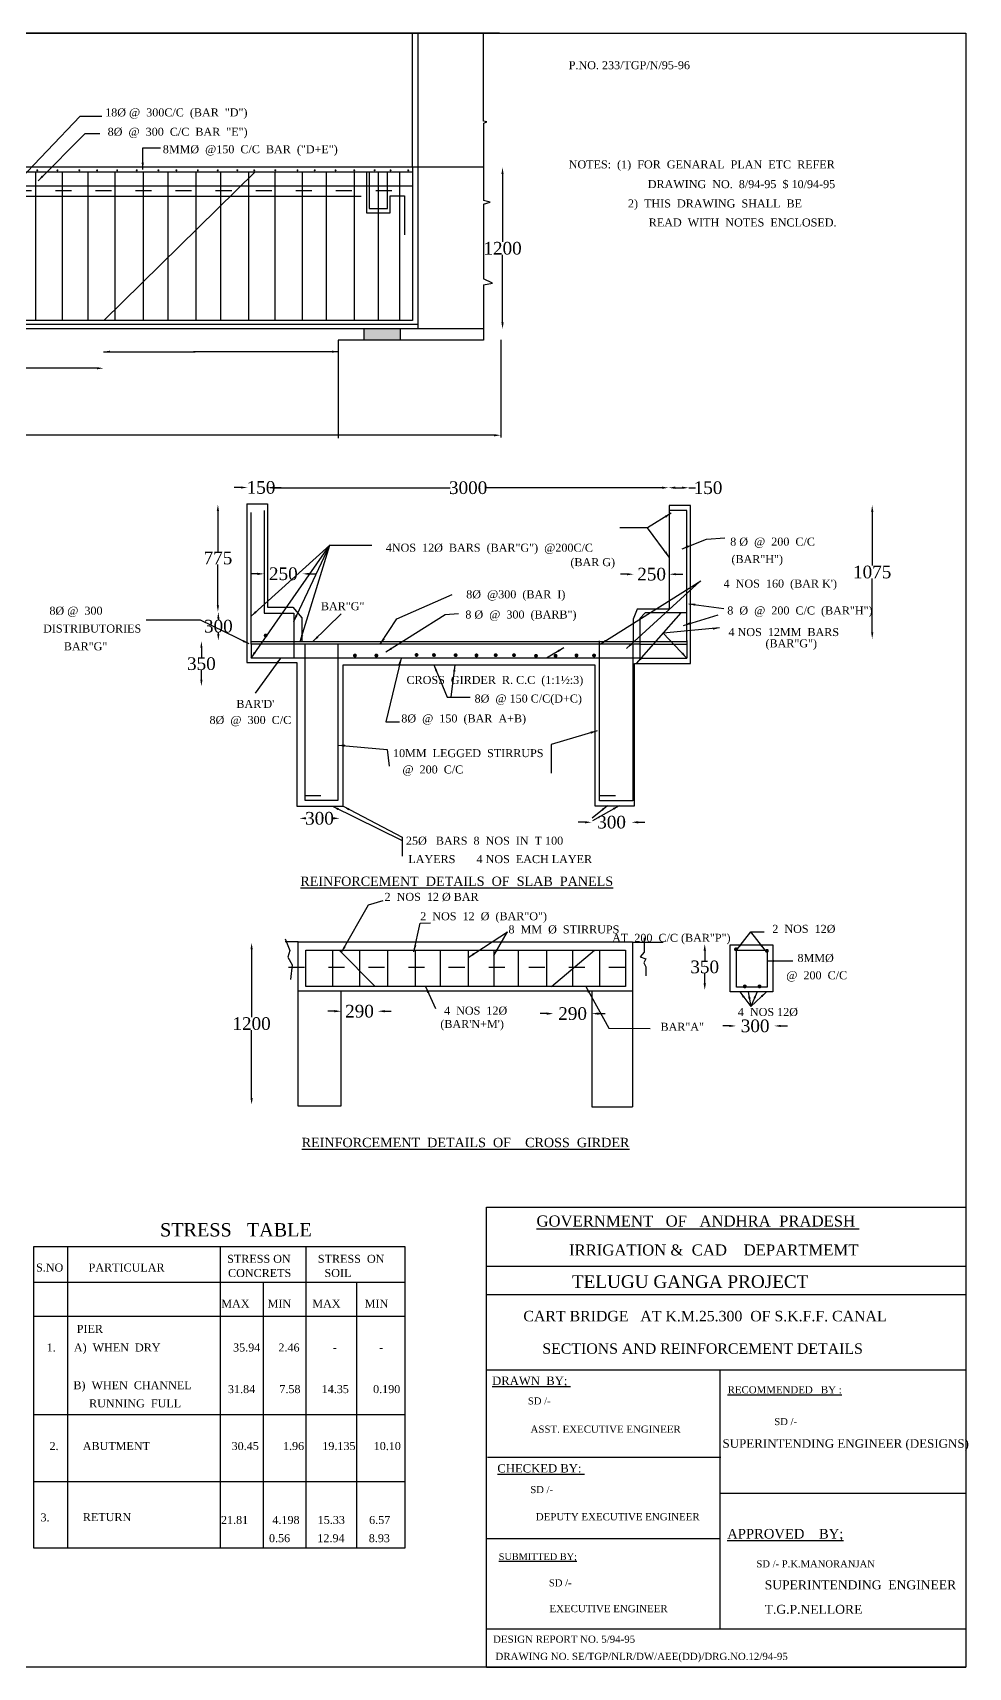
# Model space of a CAD drawing. Header units: millimetres. Extents: x 1461 to 19700, y 213 to 12466.
# Drawn here: x 12689 to 19700, y 213 to 12466 of the extents above; entities that cross this region are included whole.
import ezdxf

# ---------------------------------------------------------------- set-up
doc = ezdxf.new("R2010")
doc.units = ezdxf.units.MM
doc.header["$MEASUREMENT"] = 0
doc.header["$PDMODE"] = 66
doc.header["$PDSIZE"] = 170
doc.linetypes.add('ACAD_ISO03W100', pattern=[30, 12, -18])
for name, color, linetype in [('DIM', 5, 'Continuous'), ('DOT LINE', 3, 'ACAD_ISO03W100'), ('DWG. LINE', 1, 'Continuous'), ('HATCH', 2, 'Continuous'), ('RAILING', 4, 'Continuous'), ('TEXT', 7, 'Continuous')]:
    doc.layers.add(name, color=color, linetype=linetype)
doc.layers.add('TITLE', color=7, linetype='Continuous', lineweight=30)
doc.styles.get("Standard").update_dxf_attribs({"font": 'TIMES.TTF', "height": 95})
doc.dimstyles.get("Standard").update_dxf_attribs({"dimtxt": 95, "dimasz": 50, "dimexe": 0.18, "dimexo": 0.0625, "dimgap": 0.09, "dimtad": 0, "dimtih": 1, "dimtoh": 1, "dimdec": 1, "dimzin": 0, "dimdsep": 46, "dimtxsty": 'Standard', "dimcen": 0.09, "dimse1": 1, "dimse2": 1, "dimclrd": 5, "dimclre": 5, "dimclrt": 4, "dimadec": 0, "dimazin": 0, "dimtfac": 1, "dimtdec": 1, "dimtofl": 0, "dimtmove": 0, "dimatfit": 3, "dimfxl": 1, "dimtolj": 1, "dimtzin": 0, "dimarcsym": 0})

# ---------------------------------------------------------------- blocks, each defined once
blk = doc.blocks.new('*D6')
at = {"layer": 'Defpoints', "color": 0}
for p in [(4981, 9951), (13220, 9951), (13220, 9951)]:
    blk.add_point(p, dxfattribs=at)
at = {"layer": 'DIM', "color": 5, "lineweight": -2}
for p, q in [((5031, 9951), (8244, 9951)), ((13170, 9951), (8507, 9951))]:
    blk.add_line(p, q, dxfattribs=at)
at = {"layer": 'DIM', "color": 5}
for points in [[(5031, 9959), (5031, 9943), (4981, 9951)], [(13170, 9959), (13170, 9943), (13220, 9951)]]:
    blk.add_solid(points, dxfattribs=at)
at = {"layer": 'DIM', "color": 4, "insert": (8375, 9951), "char_height": 95, "attachment_point": 5}
blk.add_mtext('\\A1;8235', dxfattribs=at)
blk = doc.blocks.new('*D7')
at = {"layer": 'Defpoints', "color": 0}
for p in [(16210, 11456), (16218, 11456), (16218, 10245)]:
    blk.add_point(p, dxfattribs=at)
at = {"layer": 'DIM', "color": 5, "lineweight": -2}
for p, q in [((16210, 11406), (16210, 10899)), ((16210, 10295), (16210, 10802))]:
    blk.add_line(p, q, dxfattribs=at)
at = {"layer": 'DIM', "color": 5}
for points in [[(16201, 11406), (16218, 11406), (16210, 11456)], [(16201, 10295), (16218, 10295), (16210, 10245)]]:
    blk.add_solid(points, dxfattribs=at)
at = {"layer": 'DIM', "color": 4, "insert": (16210, 10850), "char_height": 95, "attachment_point": 5}
blk.add_mtext('\\A1;1200', dxfattribs=at)
blk = doc.blocks.new('*D8')
at = {"layer": 'Defpoints', "color": 0}
for p in [(1815, 9447), (16196, 9449), (16196, 9447)]:
    blk.add_point(p, dxfattribs=at)
at = {"layer": 'DIM', "color": 5, "lineweight": -2}
for p, q in [((1865, 9449), (10912, 9449)), ((16146, 9449), (11238, 9449))]:
    blk.add_line(p, q, dxfattribs=at)
at = {"layer": 'DIM', "color": 5}
for points in [[(1865, 9457), (1865, 9440), (1815, 9449)], [(16146, 9457), (16146, 9440), (16196, 9449)]]:
    blk.add_solid(points, dxfattribs=at)
at = {"layer": 'DIM', "color": 4, "insert": (11075, 9449), "char_height": 95, "attachment_point": 5}
blk.add_mtext('\\A1;11775', dxfattribs=at)
blk = doc.blocks.new('*D68')
at = {"layer": 'Defpoints', "color": 0}
for p in [(14320, 5644), (14320, 4432), (14329, 4432)]:
    blk.add_point(p, dxfattribs=at)
at = {"layer": 'DIM', "color": 5, "lineweight": -2}
for p, q in [((14329, 5594), (14329, 5087)), ((14329, 4482), (14329, 4990))]:
    blk.add_line(p, q, dxfattribs=at)
at = {"layer": 'DIM', "color": 5}
for points in [[(14321, 5594), (14338, 5594), (14329, 5644)], [(14321, 4482), (14338, 4482), (14329, 4432)]]:
    blk.add_solid(points, dxfattribs=at)
at = {"layer": 'DIM', "color": 4, "insert": (14329, 5038), "char_height": 95, "attachment_point": 5}
blk.add_mtext('\\A1;1200', dxfattribs=at)
blk = doc.blocks.new('*D69')
at = {"layer": 'Defpoints', "color": 0}
for p in [(15000, 5137), (15276, 5137), (15276, 5131)]:
    blk.add_point(p, dxfattribs=at)
at = {"layer": 'DIM', "color": 5, "lineweight": -2}
for p, q in [((14950, 5131), (14900, 5131)), ((15326, 5131), (15376, 5131))]:
    blk.add_line(p, q, dxfattribs=at)
at = {"layer": 'DIM', "color": 5}
for points in [[(14950, 5140), (14950, 5123), (15000, 5131)], [(15326, 5140), (15326, 5123), (15276, 5131)]]:
    blk.add_solid(points, dxfattribs=at)
at = {"layer": 'DIM', "color": 4, "insert": (15138, 5131), "char_height": 95, "attachment_point": 5}
blk.add_mtext('\\A1;290', dxfattribs=at)
blk = doc.blocks.new('*D70')
at = {"layer": 'Defpoints', "color": 0}
for p in [(16591, 5113), (16879, 5113), (16879, 5113)]:
    blk.add_point(p, dxfattribs=at)
at = {"layer": 'DIM', "color": 5, "lineweight": -2}
for p, q in [((16541, 5113), (16491, 5113)), ((16929, 5113), (16979, 5113))]:
    blk.add_line(p, q, dxfattribs=at)
at = {"layer": 'DIM', "color": 5}
for points in [[(16541, 5122), (16541, 5105), (16591, 5113)], [(16929, 5122), (16929, 5105), (16879, 5113)]]:
    blk.add_solid(points, dxfattribs=at)
at = {"layer": 'DIM', "color": 4, "insert": (16735, 5113), "char_height": 95, "attachment_point": 5}
blk.add_mtext('\\A1;290', dxfattribs=at)
blk = doc.blocks.new('*D71')
at = {"layer": 'Defpoints', "color": 0}
for p in [(17725, 5636), (17725, 5290), (17725, 5290)]:
    blk.add_point(p, dxfattribs=at)
at = {"layer": 'DIM', "color": 5, "lineweight": -2}
for p, q in [((17725, 5586), (17725, 5511)), ((17725, 5340), (17725, 5415))]:
    blk.add_line(p, q, dxfattribs=at)
at = {"layer": 'DIM', "color": 5}
for points in [[(17717, 5586), (17734, 5586), (17725, 5636)], [(17717, 5340), (17734, 5340), (17725, 5290)]]:
    blk.add_solid(points, dxfattribs=at)
at = {"layer": 'DIM', "color": 4, "insert": (17725, 5463), "char_height": 95, "attachment_point": 5}
blk.add_mtext('\\A1;350', dxfattribs=at)
blk = doc.blocks.new('*D72')
at = {"layer": 'Defpoints', "color": 0}
for p in [(17960, 5019), (18245, 5021), (18245, 5019)]:
    blk.add_point(p, dxfattribs=at)
at = {"layer": 'DIM', "color": 5, "lineweight": -2}
for p, q in [((17910, 5021), (17860, 5021)), ((18295, 5021), (18345, 5021))]:
    blk.add_line(p, q, dxfattribs=at)
at = {"layer": 'DIM', "color": 5}
for points in [[(17910, 5029), (17910, 5013), (17960, 5021)], [(18295, 5029), (18295, 5013), (18245, 5021)]]:
    blk.add_solid(points, dxfattribs=at)
at = {"layer": 'DIM', "color": 4, "insert": (18103, 5021), "char_height": 95, "attachment_point": 5}
blk.add_mtext('\\A1;300', dxfattribs=at)
blk = doc.blocks.new('*D73')
at = {"layer": 'Defpoints', "color": 0}
for p in [(16877, 6542), (17177, 6548), (17177, 6542)]:
    blk.add_point(p, dxfattribs=at)
at = {"layer": 'DIM', "color": 5, "lineweight": -2}
for p, q in [((16827, 6548), (16777, 6548)), ((17227, 6548), (17277, 6548))]:
    blk.add_line(p, q, dxfattribs=at)
at = {"layer": 'DIM', "color": 5}
for points in [[(16827, 6556), (16827, 6539), (16877, 6548)], [(17227, 6556), (17227, 6539), (17177, 6548)]]:
    blk.add_solid(points, dxfattribs=at)
at = {"layer": 'DIM', "color": 4, "insert": (17027, 6548), "char_height": 95, "attachment_point": 5}
blk.add_mtext('\\A1;300', dxfattribs=at)
blk = doc.blocks.new('*D74')
at = {"layer": 'Defpoints', "color": 0}
for p in [(14687, 6577), (14989, 6577), (14989, 6577)]:
    blk.add_point(p, dxfattribs=at)
at = {"layer": 'DIM', "color": 5, "lineweight": -2}
for p, q in [((14737, 6577), (14738, 6577)), ((14939, 6577), (14938, 6577))]:
    blk.add_line(p, q, dxfattribs=at)
at = {"layer": 'DIM', "color": 5}
for points in [[(14737, 6586), (14737, 6569), (14687, 6577)], [(14939, 6586), (14939, 6569), (14989, 6577)]]:
    blk.add_solid(points, dxfattribs=at)
at = {"layer": 'DIM', "color": 4, "insert": (14838, 6577), "char_height": 95, "attachment_point": 5}
blk.add_mtext('\\A1;300', dxfattribs=at)
blk = doc.blocks.new('*D75')
at = {"layer": 'Defpoints', "color": 0}
for p in [(13950, 7906), (13950, 7566), (13953, 7566)]:
    blk.add_point(p, dxfattribs=at)
at = {"layer": 'DIM', "color": 5, "lineweight": -2}
for p, q in [((13953, 7856), (13953, 7785)), ((13953, 7616), (13953, 7688))]:
    blk.add_line(p, q, dxfattribs=at)
at = {"layer": 'DIM', "color": 5}
for points in [[(13945, 7856), (13961, 7856), (13953, 7906)], [(13945, 7616), (13961, 7616), (13953, 7566)]]:
    blk.add_solid(points, dxfattribs=at)
at = {"layer": 'DIM', "color": 4, "insert": (13953, 7736), "char_height": 95, "attachment_point": 5}
blk.add_mtext('\\A1;350', dxfattribs=at)
blk = doc.blocks.new('*D76')
at = {"layer": 'Defpoints', "color": 0}
for p in [(14079, 8930), (14077, 8125), (14079, 8125)]:
    blk.add_point(p, dxfattribs=at)
at = {"layer": 'DIM', "color": 5, "lineweight": -2}
for p, q in [((14077, 8880), (14077, 8576)), ((14077, 8175), (14077, 8479))]:
    blk.add_line(p, q, dxfattribs=at)
at = {"layer": 'DIM', "color": 5}
for points in [[(14068, 8880), (14085, 8880), (14077, 8930)], [(14068, 8175), (14085, 8175), (14077, 8125)]]:
    blk.add_solid(points, dxfattribs=at)
at = {"layer": 'DIM', "color": 4, "insert": (14077, 8528), "char_height": 95, "attachment_point": 5}
blk.add_mtext('\\A1;775', dxfattribs=at)
blk = doc.blocks.new('*D77')
at = {"layer": 'Defpoints', "color": 0}
for p in [(14077, 8125), (14077, 7908), (14080, 7908)]:
    blk.add_point(p, dxfattribs=at)
at = {"layer": 'DIM', "color": 5, "lineweight": -2}
for p, q in [((14080, 8075), (14080, 8065)), ((14080, 7958), (14080, 7968))]:
    blk.add_line(p, q, dxfattribs=at)
at = {"layer": 'DIM', "color": 5}
for points in [[(14072, 8075), (14088, 8075), (14080, 8125)], [(14072, 7958), (14088, 7958), (14080, 7908)]]:
    blk.add_solid(points, dxfattribs=at)
at = {"layer": 'DIM', "color": 4, "insert": (14080, 8017), "char_height": 95, "attachment_point": 5}
blk.add_mtext('\\A1;300', dxfattribs=at)
blk = doc.blocks.new('*D78')
at = {"layer": 'Defpoints', "color": 0}
for p in [(14423, 8417), (14712, 8417), (14712, 8410)]:
    blk.add_point(p, dxfattribs=at)
at = {"layer": 'DIM', "color": 5, "lineweight": -2}
for p, q in [((14373, 8410), (14323, 8410)), ((14762, 8410), (14812, 8410))]:
    blk.add_line(p, q, dxfattribs=at)
at = {"layer": 'DIM', "color": 5}
for points in [[(14373, 8418), (14373, 8401), (14423, 8410)], [(14762, 8418), (14762, 8401), (14712, 8410)]]:
    blk.add_solid(points, dxfattribs=at)
at = {"layer": 'DIM', "color": 4, "insert": (14567, 8410), "char_height": 95, "attachment_point": 5}
blk.add_mtext('\\A1;250', dxfattribs=at)
blk = doc.blocks.new('*D79')
at = {"layer": 'Defpoints', "color": 0}
for p in [(17193, 8407), (17460, 8407), (17460, 8407)]:
    blk.add_point(p, dxfattribs=at)
at = {"layer": 'DIM', "color": 5, "lineweight": -2}
for p, q in [((17143, 8407), (17093, 8407)), ((17510, 8407), (17560, 8407))]:
    blk.add_line(p, q, dxfattribs=at)
at = {"layer": 'DIM', "color": 5}
for points in [[(17143, 8415), (17143, 8399), (17193, 8407)], [(17510, 8415), (17510, 8399), (17460, 8407)]]:
    blk.add_solid(points, dxfattribs=at)
at = {"layer": 'DIM', "color": 4, "insert": (17327, 8407), "char_height": 95, "attachment_point": 5}
blk.add_mtext('\\A1;250', dxfattribs=at)
blk = doc.blocks.new('*D80')
at = {"layer": 'Defpoints', "color": 0}
for p in [(14299, 9061), (14450, 9061), (14450, 9057)]:
    blk.add_point(p, dxfattribs=at)
at = {"layer": 'DIM', "color": 5, "lineweight": -2}
for p, q in [((14249, 9057), (14199, 9057)), ((14500, 9057), (14550, 9057))]:
    blk.add_line(p, q, dxfattribs=at)
at = {"layer": 'DIM', "color": 5}
for points in [[(14249, 9065), (14249, 9049), (14299, 9057)], [(14500, 9065), (14500, 9049), (14450, 9057)]]:
    blk.add_solid(points, dxfattribs=at)
at = {"layer": 'DIM', "color": 4, "insert": (14400, 9057), "char_height": 95, "attachment_point": 5}
blk.add_mtext('\\A1;150', dxfattribs=at)
blk = doc.blocks.new('*D81')
at = {"layer": 'Defpoints', "color": 0}
for p in [(14450, 9057), (17454, 9057), (17454, 9055)]:
    blk.add_point(p, dxfattribs=at)
at = {"layer": 'DIM', "color": 5, "lineweight": -2}
for p, q in [((14500, 9055), (15817, 9055)), ((17404, 9055), (16087, 9055))]:
    blk.add_line(p, q, dxfattribs=at)
at = {"layer": 'DIM', "color": 5}
for points in [[(14500, 9064), (14500, 9047), (14450, 9055)], [(17404, 9064), (17404, 9047), (17454, 9055)]]:
    blk.add_solid(points, dxfattribs=at)
at = {"layer": 'DIM', "color": 4, "insert": (15952, 9055), "char_height": 95, "attachment_point": 5}
blk.add_mtext('\\A1;3000', dxfattribs=at)
blk = doc.blocks.new('*D82')
at = {"layer": 'Defpoints', "color": 0}
for p in [(17454, 9055), (17605, 9055), (17605, 9055)]:
    blk.add_point(p, dxfattribs=at)
at = {"layer": 'DIM', "color": 5, "lineweight": -2}
for p, q in [((17504, 9055), (17555, 9055)), ((17605, 9055), (17655, 9055))]:
    blk.add_line(p, q, dxfattribs=at)
at = {"layer": 'DIM', "color": 5}
for points in [[(17504, 9064), (17504, 9047), (17454, 9055)], [(17555, 9064), (17555, 9047), (17605, 9055)]]:
    blk.add_solid(points, dxfattribs=at)
at = {"layer": 'DIM', "color": 4, "insert": (17750, 9055), "char_height": 95, "attachment_point": 5}
blk.add_mtext('\\A1;150', dxfattribs=at)
blk = doc.blocks.new('*D83')
at = {"layer": 'Defpoints', "color": 0}
for p in [(18979, 8924), (18979, 7922), (18980, 7922)]:
    blk.add_point(p, dxfattribs=at)
at = {"layer": 'DIM', "color": 5, "lineweight": -2}
for p, q in [((18980, 8874), (18980, 8472)), ((18980, 7972), (18980, 8375))]:
    blk.add_line(p, q, dxfattribs=at)
at = {"layer": 'DIM', "color": 5}
for points in [[(18972, 8874), (18989, 8874), (18980, 8924)], [(18972, 7972), (18989, 7972), (18980, 7922)]]:
    blk.add_solid(points, dxfattribs=at)
at = {"layer": 'DIM', "color": 4, "insert": (18980, 8423), "char_height": 95, "attachment_point": 5}
blk.add_mtext('\\A1;1075', dxfattribs=at)

msp = doc.modelspace()

# ---------------------------------------------------------------- hatches: boundary and pattern name
at = {"layer": 'HATCH'}
msp.add_hatch(color=256, dxfattribs=at).paths.add_polyline_path([(15441.68, 10248.91), (15170.35, 10248.91), (15170.35, 10161.18), (15441.68, 10161.18)])

# ---------------------------------------------------------------- linework, layer by layer
at = {"layer": 'DOT LINE', "ltscale": 10}
for p, q in [((14729.31, 6749.04), (14978.25, 6749.04)), ((16936.03, 6748.47), (17185.17, 6748.47))]:
    msp.add_line(p, q, dxfattribs=at)
for points in [[(2659.93, 11282.99), (15534.12, 11282.99)], [(14606.06, 5462.54), (17284.87, 5462.54)]]:
    msp.add_lwpolyline(points, dxfattribs=at)
at = {"layer": 'DWG. LINE'}
for points in [[(16187.26, 12464.01), (1502.23, 12464.01)], [(15534.1, 11461.09), (15534.1, 12464.3)], [(15575.98, 12466.32), (15575.98, 10248.4)], [(16068.88, 11461.01), (16068.88, 11787.07), (16091, 11798.76), (16066.27, 11803.62), (16066.27, 12463.41)], [(2587.58, 10249.21), (2587.58, 11461.03), (15534.08, 11461.03), (15534.08, 10309.01), (2624.21, 10309.01), (2624.21, 11461.03)], [(2659.67, 11422.91), (15534.4, 11422.91)], [(12708.8, 11422.89), (12708.8, 10309.06)], [(12909.66, 11422.89), (12909.66, 10309.06)], [(13101.39, 11422.89), (13101.39, 10309.06)], [(13222.81, 10308.49), (14355.92, 11423.67)], [(13304.61, 11422.89), (13304.61, 10309.06)], [(13515.38, 11422.89), (13515.38, 10309.06)], [(13702.67, 11422.89), (13702.67, 10309.06)], [(13910.3, 11422.89), (13910.3, 10309.06)], [(14095, 11422.89), (14095, 10309.06)], [(14304.96, 11422.89), (14304.96, 10309.06)], [(14502.12, 11422.89), (14502.12, 10309.06)], [(14708.81, 11422.89), (14708.81, 10309.06)], [(14887.85, 11422.89), (14887.85, 10309.06)], [(15099, 11422.89), (15099, 10309.06)], [(15189.24, 11422.63), (15189.24, 11114.84), (15367.99, 11114.84), (15367.99, 11243.31), (15476.09, 11243.31), (15476.09, 10950.4)], [(15211.54, 11422.87), (15211.54, 11148.16), (15348.07, 11148.16), (15348.07, 11422.89)], [(15278.04, 11422.89), (15278.04, 10309.06)], [(15437.87, 11422.89), (15437.87, 10309.06)], [(15532.91, 11460.97), (16067.94, 11460.97), (16067.94, 11208.73)], [(2659.82, 11318.78), (15532.96, 11318.78)], [(12068.28, 11283), (12068.28, 11115.29), (12252.67, 11115.29), (12252.67, 11242.05), (15150.91, 11242.05)], [(16067.94, 11181.72), (16116.96, 11196.07), (16067.64, 11208.8)], [(16067.94, 11181.72), (16067.94, 10620.22)], [(16067.94, 10576.36), (16067.94, 10161.18), (14978.15, 10161.18), (14978.15, 9426.62)], [(16067.86, 10576.34), (16135.67, 10589.64), (16066.61, 10620.81)], [(1461.35, 10248.96), (16062.35, 10248.9)], [(2622.77, 10281.6), (15576.29, 10281.6)], [(16197.49, 10165.25), (16197.49, 9431.65)], [(14292.5, 8933.57), (14292.5, 7744.52), (14669, 7744.52), (14669, 6667.78), (15014.55, 6667.78), (15014.55, 7727.45), (16901.19, 7727.45), (16901.19, 6672.12), (17197.71, 6672.12), (17197.71, 7738.53), (17618.32, 7738.53), (17618.32, 8921.97), (17459.61, 8921.97), (17459.61, 8146.32), (17218.67, 8146.32), (17188.84, 8070.84), (17188.84, 7902.24)], [(14292.51, 8933.42), (14449.33, 8933.42), (14449.33, 8161.23), (14639.25, 8161.23), (14706.74, 8080.8), (14706.74, 7901.86)], [(14324.78, 7881.83), (14324.78, 8870.87)], [(14423.24, 8884.34), (14423.24, 8114.84), (14644.49, 8114.84), (14644.49, 7778.29)], [(17591.56, 7909.47), (17591.73, 7909.47), (17591.73, 8885.29), (17460.32, 8885.29)], [(17590.62, 8116.71), (17278.88, 8116.71), (17238.14, 8074.95), (17238.14, 7778.7), (17591.56, 7778.7)], [(17238.05, 7881.91), (14324.76, 7881.91), (14324.76, 7778.84)], [(14325.05, 7902.24), (17591.56, 7902.24)], [(14729.31, 7882.76), (14729.31, 6713.05), (14978.25, 6713.05), (14978.25, 7881.85)], [(17185.17, 7881.56), (17185.17, 6708.72), (16936.03, 6708.72), (16936.03, 7908.42)], [(17237.95, 7881.91), (17591.56, 7881.91)], [(17591.56, 7910.27), (17591.56, 7778.7)], [(17238.17, 7778.84), (14324.76, 7778.84)], [(14677.23, 5651.09), (14580.21, 5651.09)], [(14581.7, 5673.06), (14616.94, 5585.56), (14601.34, 5536.78), (14634.07, 5480.24), (14621.96, 5367.92)], [(17184.85, 5649.45), (17412.94, 5649.45)], [(17270.79, 5680.49), (17270.79, 5574.89), (17241.62, 5538.48), (17284.22, 5523.89), (17268.05, 5492.97), (17283.3, 5463.13), (17283.3, 5396.37)], [(14936.59, 5588.69), (14936.59, 5316.72)], [(15256.22, 5316.51), (14985.26, 5589.23)], [(15137.62, 5588.69), (15137.62, 5316.72)], [(15347.23, 5588.69), (15347.23, 5316.72)], [(15554.14, 5588.69), (15554.14, 5316.72)], [(15743.35, 5588.69), (15743.35, 5316.72)], [(15951.97, 5588.69), (15951.97, 5316.72)], [(16144.3, 5588.69), (16144.3, 5316.72)], [(16326.92, 5588.69), (16326.92, 5316.72)], [(16539.33, 5588.69), (16539.33, 5316.72)], [(16576.28, 5316.3), (16897.89, 5588.62)], [(16734.85, 5588.69), (16734.85, 5316.72)], [(16936.65, 5588.69), (16936.65, 5316.72)], [(14676.91, 5280.82), (14676.91, 4421.55), (14999.58, 4421.55), (14999.58, 5280.76)], [(16878.91, 5280.76), (16878.91, 4414.65), (17184.71, 4414.65)], [(17184.71, 5280.77), (17184.71, 4414.65)]]:
    msp.add_lwpolyline(points, dxfattribs=at)
for points in [[(14676.98, 5650.6), (17184.64, 5650.6), (17184.64, 5280.76), (14676.98, 5280.76)], [(14735.2, 5588.86), (17131.08, 5588.86), (17131.08, 5316.39), (14735.2, 5316.39)], [(17916.86, 5629.45), (18236.17, 5629.45), (18236.17, 5276.29), (17916.86, 5276.29)], [(17962.47, 5588.76), (18193.81, 5588.76), (18193.81, 5310.47), (17962.47, 5310.47)]]:
    msp.add_lwpolyline(points, close=True, dxfattribs=at)
at = {"layer": 'HATCH'}
for points, const_width in [([(12719.16, 11434.8, 1), (12727.02, 11434.8, 1)], 6.85), ([(12870.23, 11434.8, 1), (12878.08, 11434.8, 1)], 6.85), ([(13034.3, 11434.8, 1), (13042.16, 11434.8, 1)], 6.85), ([(13167.54, 11434.8, 1), (13175.39, 11434.8, 1)], 6.85), ([(13317.83, 11434.8, 1), (13325.69, 11434.8, 1)], 6.85), ([(13464.29, 11434.8, 1), (13472.15, 11434.8, 1)], 6.85), ([(13626.56, 11434.8, 1), (13634.42, 11434.8, 1)], 6.85), ([(13761.52, 11434.8, 1), (13769.37, 11434.8, 1)], 6.85), ([(13922.51, 11434.8, 1), (13930.36, 11434.8, 1)], 6.85), ([(14071.92, 11434.8, 1), (14079.78, 11434.8, 1)], 6.85), ([(14218.39, 11434.8, 1), (14226.25, 11434.8, 1)], 6.85), ([(14345.32, 11434.8, 1), (14353.17, 11434.8, 1)], 6.85), ([(14503.05, 11434.8, 1), (14510.9, 11434.8, 1)], 6.85), ([(14669.34, 11434.8, 1), (14677.19, 11434.8, 1)], 6.85), ([(14798.17, 11434.8, 1), (14806.03, 11434.8, 1)], 6.85), ([(14954.82, 11434.8, 1), (14962.68, 11434.8, 1)], 6.85), ([(15094.86, 11434.8, 1), (15102.72, 11434.8, 1)], 6.85), ([(15247.49, 11434.8, 1), (15255.35, 11434.8, 1)], 6.85), ([(15366.74, 11434.8, 1), (15374.59, 11434.8, 1)], 6.85), ([(15499.28, 11434.8, 1), (15507.14, 11434.8, 1)], 6.85), ([(14427.32, 7947.7, 1), (14442.05, 7947.7, 1)], 14.34), ([(15096.09, 7797.71, 1), (15110.82, 7797.71, 1)], 14.34), ([(15257, 7797.34, 1), (15271.73, 7797.34, 1)], 14.34), ([(15558.18, 7801.74, 1), (15572.91, 7801.74, 1)], 14.34), ([(15688.54, 7801.11, 1), (15703.27, 7801.11, 1)], 14.34), ([(15850.98, 7800.48, 1), (15865.71, 7800.48, 1)], 14.34), ([(16006.99, 7798.51, 1), (16021.73, 7798.51, 1)], 14.34), ([(16151.27, 7800.1, 1), (16166, 7800.1, 1)], 14.34), ([(16288.35, 7800.1, 1), (16303.08, 7800.1, 1)], 14.34), ([(16453.27, 7795.39, 1), (16468, 7795.39, 1)], 14.34), ([(16599.94, 7795.39, 1), (16614.68, 7795.39, 1)], 14.34), ([(16756.79, 7798.27, 1), (16771.53, 7798.27, 1)], 14.34), ([(16888.23, 7798.27, 1), (16902.96, 7798.27, 1)], 14.34), ([(17952.12, 5595.49, 1), (17966.85, 5595.49, 1)], 14.34), ([(18183.46, 5583.92, 1), (18198.19, 5583.92, 1)], 14.34), ([(18018.11, 5317.2, 1), (18032.84, 5317.2, 1)], 14.34), ([(18128.31, 5317.2, 1), (18143.04, 5317.2, 1)], 14.34)]:
    msp.add_lwpolyline(points, format="xyb", close=True, dxfattribs=dict(at, const_width=const_width))
for points in [[(15170.35, 10248.8), (15170.35, 10161.18)], [(15441.68, 10248.75), (15441.68, 10161.18)]]:
    msp.add_lwpolyline(points, dxfattribs=at)
at = {"layer": 'RAILING'}
msp.add_lwpolyline([(12698.35, 3367.09), (15476.92, 3367.09), (15476.92, 1106.86), (12698.35, 1106.86)], close=True, dxfattribs=at)
for points in [[(12948.78, 3367.03), (12948.78, 1106.86)], [(14093.93, 3367.03), (14093.93, 1106.86)], [(14736.04, 3367.03), (14736.04, 1106.86)], [(12699.65, 3099.41), (15476.54, 3099.41)], [(14415.29, 3099.41), (14415.29, 1106.86)], [(15116.33, 3099.41), (15116.33, 1106.86)], [(12699.65, 2845.69), (15476.54, 2845.69)], [(12699.65, 2108.67), (15476.54, 2108.67)], [(12699.65, 1606.42), (15476.54, 1606.42)]]:
    msp.add_lwpolyline(points, dxfattribs=at)
at = {"layer": 'TITLE', "lineweight": 30}
for p, q in [((16090.25, 3661.59), (19681.94, 3661.59)), ((19681.94, 3661.59), (19681.94, 213.31)), ((16090.25, 3219.56), (19681.94, 3219.56)), ((16090.25, 3008.94), (19681.94, 3008.94)), ((16090.25, 2443.03), (19681.94, 2443.03)), ((16097.74, 1789.39), (17844.64, 1789.39)), ((16090.25, 1178.35), (17837.16, 1178.35)), ((19681.94, 498.59), (16090.25, 498.59)), ((16090.25, 213.31), (19681.94, 213.31))]:
    msp.add_line(p, q, dxfattribs=at)
at = {"layer": 'TITLE'}
msp.add_lwpolyline([(1502.23, 12464.01), (19681.94, 12464.01), (19681.94, 213.31), (1502.23, 213.31)], close=True, dxfattribs=at)
msp.add_lwpolyline([(16090.25, 213.31), (16090.25, 3661.59)], dxfattribs=at)
at = {"layer": 'TITLE', "lineweight": 30}
for points in [[(17837.16, 2443.03), (17837.16, 498.59)], [(17837.16, 1519.39), (19681.94, 1519.39)]]:
    msp.add_lwpolyline(points, dxfattribs=at)

# ---------------------------------------------------------------- texts
at = {"layer": 'TEXT'}
for s, height, p in [('P.NO. 233/TGP/N/95-96', 60, (16705.83, 12192.69)), ('18%%C @  300C/C  (BAR  "D")', 60, (13231.99, 11838.8)), ('8%%C  @  300  C/C  BAR  "E")', 60, (13250.41, 11693.75)), ('8MM%%C  @150  C/C  BAR  ("D+E")', 60, (13663.61, 11562.52)), ('NOTES:  (1)  FOR  GENARAL  PLAN  ETC  REFER', 60, (16705.83, 11449.17)), ('DRAWING  NO.  8/94-95  $ 10/94-95', 60, (17298.2, 11301.18)), ('2)  THIS  DRAWING  SHALL  BE', 60, (17149.72, 11156.28)), ('READ  WITH  NOTES  ENCLOSED.', 60, (17305.75, 11013.8)), ('4NOS  12%%C  BARS  (BAR"G")  @200C/C', 60, (15335.06, 8575.88)), ('8 %%C  @  200  C/C', 60, (17916.22, 8621.28)), ('(BAR G)', 60, (16718.49, 8467.57)), ('(BAR"H")', 60, (17925.42, 8490.69)), ("4  NOS  160  (BAR K')", 60, (17866.51, 8306.76)), ('8%%C  @300  (BAR  I)', 60, (15937.81, 8226.42)), ('8%%C @  300', 60, (12814, 8103.48)), ('BAR"G"', 60, (14848.72, 8137.11)), ('8 %%C  @  300  (BARB")  ', 60, (15931.16, 8074.96)), ('8  %%C  @  200  C/C  (BAR"H")', 60, (17894.11, 8105.25)), ('DISTRIBUTORIES', 60, (12767.07, 7969.96)), ('4 NOS  12MM  BARS', 60, (17903.31, 7943.39)), ('BAR"G"', 60, (12922.07, 7836.43)), ('(BAR"G")', 60, (18180.4, 7858.76)), ('CROSS  GIRDER  R. C.C  (1:1½:3)', 60, (15490.45, 7584.59)), ('8%%C  @ 150 C/C(D+C)', 60, (16000.39, 7445.09)), ("BAR'D'", 60, (14215.06, 7404.9)), ('8%%C  @  150  (BAR  A+B)', 60, (15451.23, 7295.91)), ('8%%C  @  300  C/C', 60, (14014.04, 7284.41)), ('10MM  LEGGED  STIRRUPS', 60, (15389.04, 7035.9)), ('@  200  C/C', 60, (15459.48, 6913.5)), ('25%%C   BARS  8  NOS  IN  T 100', 60, (15486.07, 6379.55)), ('LAYERS       4 NOS  EACH LAYER', 60, (15503.94, 6241.63)), ('2  NOS  12 %%C BAR', 60, (15325.49, 5958.66)), ('2  NOS  12  %%C  (BAR"O")', 60, (15592.86, 5813.37)), ('8  MM  %%C  STIRRUPS', 60, (16254.32, 5714.49)), ('2  NOS  12%%C', 60, (18231.55, 5718.89)), ('AT  200  C/C (BAR"P")', 60, (17031.46, 5651.6)), ('8MM%%C', 60, (18420.28, 5500.51)), ('@  200  C/C', 60, (18336.16, 5370.64)), ('4  NOS  12%%C', 60, (15771.64, 5105.8)), ('4  NOS 12%%C', 60, (17973.05, 5095.76)), ("(BAR'N+M')", 60, (15743.6, 5005.75)), ('BAR"A"', 60, (17393.63, 4984.86)), (' STRESS   TABLE', 100, (13605.25, 3442.66)), (' S.NO', 60, (12691.18, 3179.75)), ('PARTICULAR', 60, (13108.04, 3179.75)), ('STRESS ON         STRESS  ON       ', 60, (14146.26, 3245.33)), ('CONCRETS           SOIL', 60, (14153.08, 3138.86)), ('MAX      MIN       MAX        MIN      ', 60, (14102.14, 2909.87)), ('PIER', 60, (13018.82, 2720.08)), ('1.      A)  WHEN  DRY                        35.94      2.46           -              -', 60, (12793.31, 2580.61)), ('B)  WHEN  CHANNEL', 60, (12993.77, 2297.61)), ('31.84        7.58       14.35        0.190 ', 60, (14152.04, 2268.77)), ('RUNNING  FULL', 60, (13111.37, 2161.73)), ('2.        ABUTMENT                           30.45        1.96      19.135      10.10 ', 60, (12814.89, 1841.96)), ('3.', 60, (12747.46, 1307.04)), ('RETURN', 60, (13064.6, 1309.21)), ('21.81        4.198      15.33        6.57 ', 60, (14099.75, 1287.75)), ('0.56         12.94        8.93', 60, (14459.59, 1151.34))]:
    msp.add_text(s, height=height, dxfattribs=at).set_placement(p)
at = {"layer": 'TITLE'}
for s, p in [('%%UREINFORCEMENT  DETAILS  OF  SLAB  PANELS', (14694.74, 6070.67)), ('%%UREINFORCEMENT  DETAILS  OF    CROSS  GIRDER', (14704.94, 4112.36))]:
    msp.add_text(s, height=70, dxfattribs=at).set_placement(p)
at = {"layer": 'TITLE', "lineweight": 30}
for s, height, p in [('%%UGOVERNMENT   OF   ANDHRA  PRADESH ', 82.7181, (16464.02, 3517.28)), ('IRRIGATION &  CAD    DEPARTMEMT ', 82.7181, (16708.11, 3300.35)), ('TELUGU GANGA PROJECT', 95.1552, (16729.63, 3056.83)), ('CART BRIDGE   AT K.M.25.300  OF S.K.F.F. CANAL', 78.5348, (16366.06, 2806.63)), ('SECTIONS AND REINFORCEMENT DETAILS', 78.5348, (16508.13, 2563.04)), ('%%UDRAWN  BY; ', 62.8323, (16131.52, 2330.1)), ('SD /-', 52.635, (16400.18, 2183.73)), ('%%URECOMMENDED   BY :', 53.9213, (17896.73, 2266.66)), ('ASST. EXECUTIVE ENGINEER', 53.9966, (16419.6, 1971.54)), ('SD /-', 52.635, (18246.65, 2028.65)), ('SUPERINTENDING ENGINEER (DESIGNS)', 64.3363, (17858.43, 1858.67)), ('%%UCHECKED BY: ', 62.8323, (16171.11, 1673.63)), ('SD /-', 52.635, (16418.32, 1519.09)), ('DEPUTY EXECUTIVE ENGINEER', 53.9966, (16459.2, 1315.07)), ('%%UAPPROVED    BY;', 72.4988, (17893.85, 1178.16)), ('%%USUBMITTED BY;', 50.7495, (16181.43, 1017.93)), ('SD /- P.K.MANORANJAN', 52.6349, (18112.45, 962.59)), ('SD /-', 52.635, (16557.34, 820.04)), ('SUPERINTENDING  ENGINEER', 67.3155, (18174.62, 797.65)), ('EXECUTIVE ENGINEER', 53.9966, (16561.61, 626.51)), ('T.G.P.NELLORE', 67.3155, (18174.62, 614.29)), ('DESIGN REPORT NO. 5/94-95', 53.9966, (16138.55, 396.88)), ('DRAWING NO. SE/TGP/NLR/DW/AEE(DD)/DRG.NO.12/94-95', 53.9966, (16156.94, 268.29))]:
    msp.add_text(s, height=height, dxfattribs=at).set_placement(p)

# ---------------------------------------------------------------- dimensions: what is measured, and where the dimension line sits
at = {"layer": 'DIM'}
for p1, p2, distance, text, picture, middle in [((16217.65, 10244.92), (16217.65, 11456.05), 7.97, '1200', '*D7', (16209.68, 10850.48)), ((14450.36, 9056.86), (17453.86, 9056.86), -1.56, '3000', '*D81', (15952.11, 9055.3)), ((17453.86, 9055.3), (17605.09, 9055.3), 0, '150', '*D82', (17749.66, 9055.3)), ((14079.44, 8930.22), (14079.44, 8125.18), -2.75, '775', '*D76', (14076.69, 8527.7)), ((18978.98, 8923.69), (18978.98, 7922.42), 1.41, '1075', '*D83', (18980.39, 8423.05)), ((14423.24, 8417.24), (14711.62, 8417.24), -7.51, '250', '*D78', (14567.43, 8409.73)), ((17193.49, 8407.16), (17459.61, 8407.16), 0, '250', '*D79', (17326.55, 8407.16)), ((14076.69, 8125.18), (14076.69, 7907.84), 3.38, '300', '*D77', (14080.07, 8016.51)), ((13950.29, 7905.93), (13950.29, 7566.33), 2.57, '350', '*D75', (13952.86, 7736.13)), ((14687.39, 6577.37), (14988.55, 6577.37), -0.07, '300', '*D74', (14837.97, 6577.3)), ((16876.87, 6541.93), (17176.59, 6541.93), 5.83, '300', '*D73', (17026.73, 6547.76)), ((14320.43, 5644.45), (14320.43, 4431.79), 8.85, '1200', '*D68', (14329.29, 5038.12)), ((17725.43, 5636.28), (17725.43, 5289.89), -0.01, '350', '*D71', (17725.43, 5463.09)), ((14999.58, 5136.94), (15275.55, 5136.94), -5.75, '290', '*D69', (15137.57, 5131.18)), ((16590.87, 5113.19), (16878.91, 5113.19), 0, '290', '*D70', (16734.89, 5113.19)), ((17960.42, 5019.38), (18245.21, 5019.38), 1.67, '300', '*D72', (18102.82, 5021.04))]:
    dim = msp.add_aligned_dim(p1=p1, p2=p2, distance=distance, text=text, dimstyle='Standard', dxfattribs=at)
    dim.commit()
    dim.dimension.update_dxf_attribs({"geometry": picture, "text_midpoint": middle})
for base, p1, p2, text, picture, middle in [((13219.76, 9950.98), (4981.04, 9951.02), (13219.76, 9951.02), '8235', '*D6', (8375.46, 9950.98)), ((16195.91, 9448.59), (1815.46, 9447.44), (16195.91, 9447.44), '11775', '*D8', (11074.99, 9448.59)), ((14450.36, 9056.86), (14299.38, 9061.41), (14450.36, 9061.41), '150', '*D80', (14400.36, 9056.86))]:
    dim = msp.add_linear_dim(base=base, p1=p1, p2=p2, angle=0, text=text, dimstyle='Standard', dxfattribs=at)
    dim.commit()
    dim.dimension.update_dxf_attribs({"geometry": picture, "text_midpoint": middle, "dimtype": 161})

# ---------------------------------------------------------------- leaders
for points in [[(12551.08, 11320.3), (13044.81, 11839.6), (13205.98, 11839.6)], [(12728.5, 11355.44), (13081.63, 11711.03), (13192.61, 11711.03)], [(13513.48, 11441.39), (13513.48, 11603.36), (13645.7, 11603.36)], [(13219.19, 10074.89), (13905.23, 10074.89)], [(14980.79, 10074.98), (13893.48, 10074.98)], [(17473.33, 8865.27), (17296.79, 8753.65)], [(17459.61, 8534.15), (17296.79, 8753.65), (17089.1, 8753.65)], [(14324.76, 7778.84), (14914.55, 8625.67)], [(14324.78, 8091.69), (14914.55, 8625.67), (15231.08, 8625.67)], [(14644.49, 8053.18), (14914.55, 8625.67)], [(14694.12, 7902.24), (14914.55, 8625.67)], [(17556.45, 8598.55), (17739.14, 8668.93), (17875.38, 8678.99)], [(16941.47, 7881.91), (17695.09, 8356.84)], [(17137.98, 7849.75), (17687.69, 8352.18)], [(15292.8, 7881.91), (15418.83, 8071.4), (15831.63, 8255.69)], [(14788.64, 7902.24), (15000.15, 8110.26)], [(15336.24, 7824.66), (15780.52, 8103.87), (15879.28, 8112.42)], [(17213.6, 7738.53), (17548.41, 8116.71)], [(17566.54, 8022.99), (17824.94, 8103.68)], [(17605.12, 8184.92), (17868.35, 8150.49)], [(14310.65, 7884.79), (13946.39, 8063.7), (13537.86, 8063.7)], [(17836.21, 8004.26), (17413.41, 7964.21)], [(16669.44, 7856.17), (16539.87, 7778.84)], [(17591.56, 7778.7), (17413.41, 7964.21)], [(14546.39, 7778.84), (14355.5, 7514.75)], [(15448.92, 7778.84), (15334.23, 7300.38), (15436.43, 7300.38)], [(15695.19, 7727.45), (15795.65, 7485.01), (15967.88, 7485.01)], [(15853.45, 7727.45), (15823.2, 7485.01)], [(16918.77, 7233.61), (16573.97, 7130.44), (16573.97, 6915.08)], [(14978.25, 7126.17), (15344.2, 7093.01), (15359.82, 6969.05)], [(14934.41, 6667.78), (15456.85, 6410.57)], [(15014.55, 6667.78), (15457.45, 6435.06), (15457.45, 6292.52)], [(16995.82, 6672.12), (16880.88, 6579)], [(17084.11, 6672.12), (16884.67, 6558.42)], [(15003.89, 5573.59), (15205.01, 5929.66), (15314, 5961.75)], [(15545.73, 5576.92), (15592.71, 5791.67), (15670.53, 5792.88)], [(15951.97, 5532.9), (16248.25, 5725.6)], [(16144.3, 5550.08), (16248.25, 5725.6)], [(17962.47, 5588.76), (18070.58, 5726.79)], [(18176.95, 5588.76), (18070.58, 5726.79), (18170.82, 5726.79)], [(18193.81, 5507.95), (18386.4, 5507.95)], [(15632.4, 5316.39), (15707.07, 5152.49)], [(16832.98, 5316.39), (17005.43, 5003.3), (17315.86, 5001.92)], [(17988.71, 5276.29), (18071.06, 5165.67)], [(18051.81, 5276.29), (18071.06, 5165.67)], [(18187.31, 5276.29), (18071.06, 5165.67)], [(18117.94, 5276.29), (18071.06, 5165.67)]]:
    msp.add_leader(points, dimstyle='Standard', override={"dimgap": 0.09, "dimtad": 0}, dxfattribs=at)

doc.saveas('drawing.dxf')
